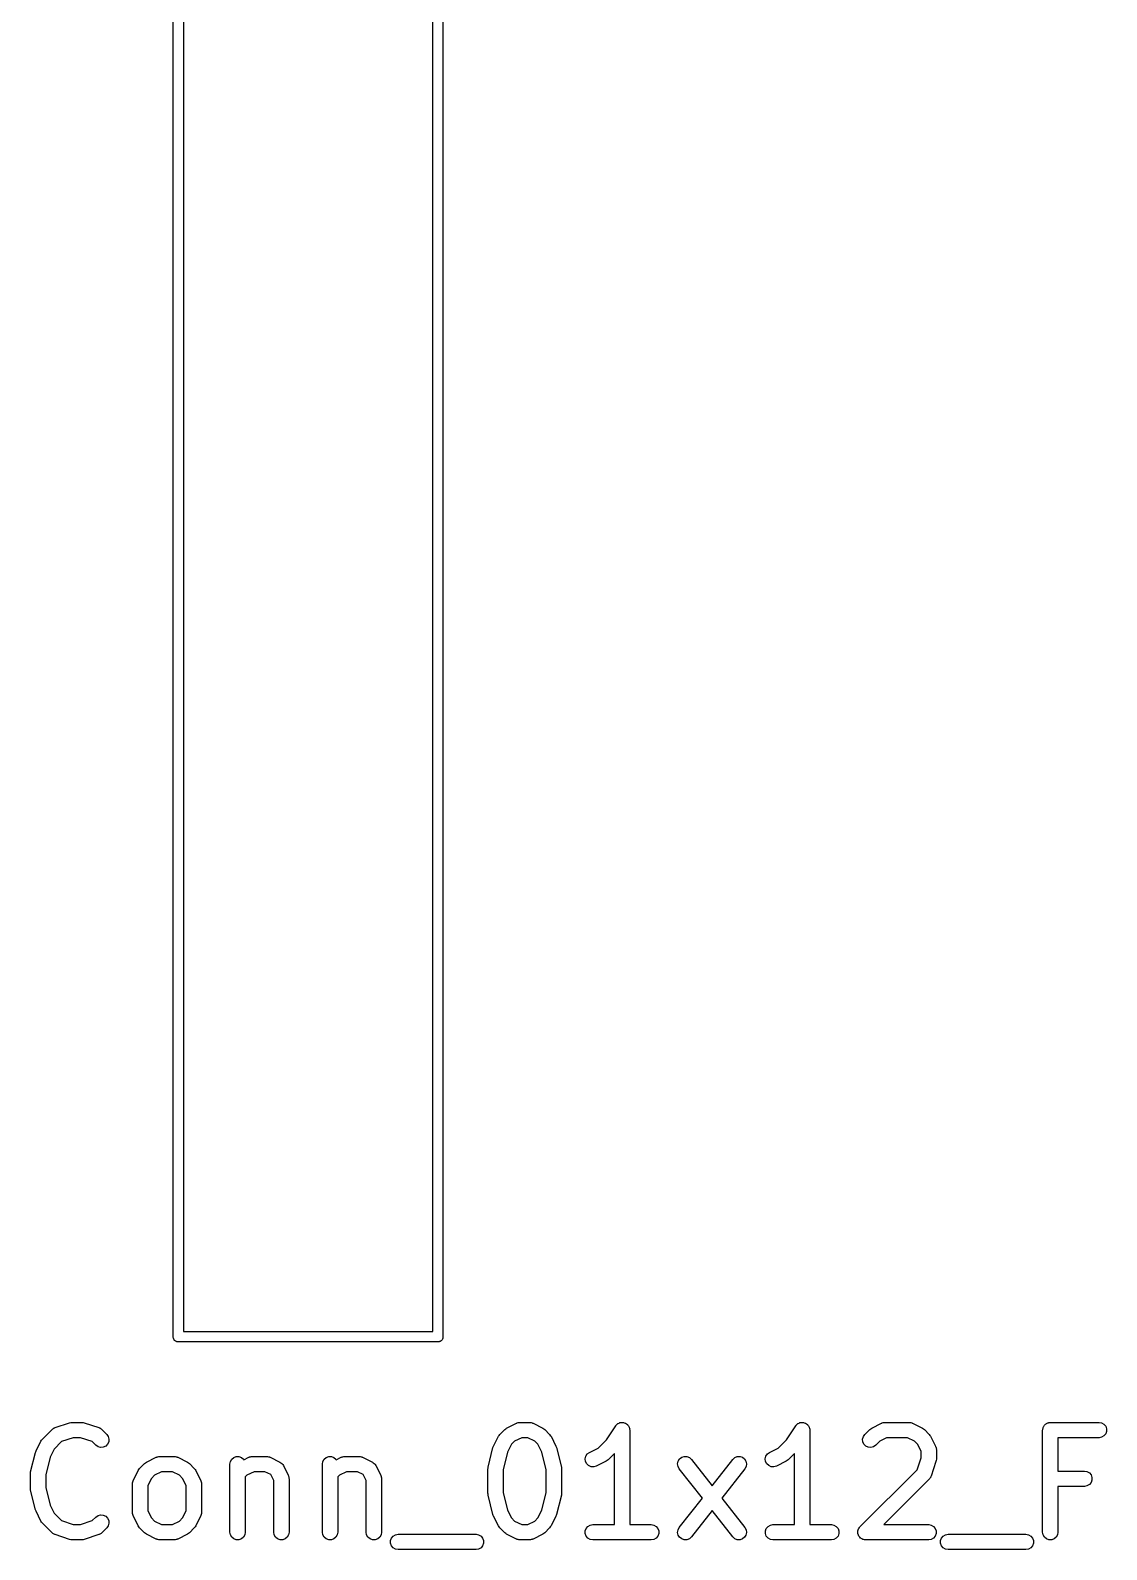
# Model space of a CAD drawing. Extents: x 136.3 to 186.3, y -96.8 to -46.7.
# Drawn here: x 138 to 148.53, y -96.76 to -81.9 of the extents above; entities that cross this region are included whole.
import ezdxf

# ---------------------------------------------------------------- set-up
doc = ezdxf.new("R2010")
doc.units = 0
doc.header["$MEASUREMENT"] = 0
doc.layers.add('BLACK', color=7, linetype='CONTINUOUS')

msp = doc.modelspace()

# ---------------------------------------------------------------- linework, layer by layer
at = {"layer": 'BLACK', "linetype": 'CONTINUOUS'}
for p, q in [((139.396, -94.6697), (139.396, -64.2073)), ((139.496, -64.2485), (139.496, -94.6285)), ((141.936, -94.6285), (141.936, -64.8542)), ((142.036, -64.8357), (142.036, -94.6873)), ((139.396, -94.6873), (139.396, -94.6697)), ((139.398, -94.6915), (139.396, -94.6873)), ((139.398, -94.6959), (139.398, -94.6915)), ((139.496, -94.6285), (141.936, -94.6285)), ((142.036, -94.6873), (142.034, -94.6915)), ((142.034, -94.6915), (142.034, -94.6959)), ((139.401, -94.6997), (139.398, -94.6959)), ((139.402, -94.7039), (139.401, -94.6997)), ((139.405, -94.7073), (139.402, -94.7039)), ((139.407, -94.7111), (139.405, -94.7073)), ((139.411, -94.714), (139.407, -94.7111)), ((139.413, -94.7174), (139.411, -94.714)), ((139.417, -94.7196), (139.413, -94.7174)), ((139.421, -94.7225), (139.417, -94.7196)), ((139.425, -94.724), (139.421, -94.7225)), ((139.429, -94.7262), (139.425, -94.724)), ((139.433, -94.727), (139.429, -94.7262)), ((139.437, -94.7285), (139.433, -94.727)), ((141.995, -94.7285), (139.437, -94.7285)), ((141.999, -94.727), (141.995, -94.7285)), ((142.003, -94.7262), (141.999, -94.727)), ((142.007, -94.724), (142.003, -94.7262)), ((142.011, -94.7225), (142.007, -94.724)), ((142.015, -94.7196), (142.011, -94.7225)), ((142.019, -94.7174), (142.015, -94.7196)), ((142.021, -94.714), (142.019, -94.7174)), ((142.025, -94.7111), (142.021, -94.714)), ((142.027, -94.7073), (142.025, -94.7111)), ((142.03, -94.7039), (142.027, -94.7073)), ((142.031, -94.6997), (142.03, -94.7039)), ((142.034, -94.6959), (142.031, -94.6997)), ((138.211, -95.586), (138.215, -95.5835)), ((138.215, -95.5835), (138.218, -95.5803)), ((138.218, -95.5803), (138.225, -95.5761)), ((138.225, -95.5761), (138.233, -95.571)), ((138.233, -95.571), (138.237, -95.5699)), ((138.237, -95.5699), (138.24, -95.5678)), ((138.24, -95.5678), (138.383, -95.5202)), ((138.383, -95.5202), (138.395, -95.5185)), ((138.395, -95.5185), (138.407, -95.5164)), ((138.407, -95.5164), (138.502, -95.5164)), ((138.502, -95.5164), (138.514, -95.5185)), ((138.514, -95.5185), (138.526, -95.5202)), ((138.526, -95.5202), (138.669, -95.5678)), ((138.669, -95.5678), (138.673, -95.5699)), ((138.673, -95.5699), (138.677, -95.571)), ((138.677, -95.571), (138.684, -95.5761)), ((138.684, -95.5761), (138.692, -95.5803)), ((138.692, -95.5803), (138.695, -95.5835)), ((138.695, -95.5835), (138.698, -95.586)), ((142.64, -95.586), (142.65, -95.5791)), ((142.65, -95.5791), (142.659, -95.5719)), ((142.659, -95.5719), (142.754, -95.5243)), ((142.754, -95.5243), (142.759, -95.5231)), ((142.759, -95.5231), (142.762, -95.5209)), ((142.762, -95.5209), (142.771, -95.5194)), ((142.771, -95.5194), (142.779, -95.5169)), ((142.779, -95.5169), (142.784, -95.5171)), ((142.784, -95.5171), (142.788, -95.5164)), ((142.788, -95.5164), (142.883, -95.5164)), ((142.883, -95.5164), (142.888, -95.5171)), ((142.888, -95.5171), (142.892, -95.5169)), ((142.892, -95.5169), (142.9, -95.5194)), ((142.9, -95.5194), (142.909, -95.5209)), ((142.909, -95.5209), (142.913, -95.5231)), ((142.913, -95.5231), (142.917, -95.5243)), ((142.917, -95.5243), (143.012, -95.5719)), ((143.012, -95.5719), (143.022, -95.5791)), ((143.022, -95.5791), (143.032, -95.586)), ((143.635, -95.6865), (143.726, -95.5498)), ((143.726, -95.5498), (143.728, -95.5468)), ((143.728, -95.5468), (143.731, -95.5432)), ((143.731, -95.5432), (143.737, -95.5374)), ((143.737, -95.5374), (143.744, -95.5309)), ((143.744, -95.5309), (143.747, -95.5291)), ((143.747, -95.5291), (143.751, -95.5264)), ((143.751, -95.5264), (143.759, -95.5234)), ((143.759, -95.5234), (143.767, -95.5194)), ((143.767, -95.5194), (143.771, -95.5189)), ((143.771, -95.5189), (143.775, -95.5175)), ((143.775, -95.5175), (143.784, -95.5175)), ((143.784, -95.5175), (143.793, -95.5165)), ((143.793, -95.5165), (143.797, -95.5175)), ((143.797, -95.5175), (143.801, -95.5175)), ((143.801, -95.5175), (143.809, -95.5206)), ((143.809, -95.5206), (143.818, -95.5227)), ((143.818, -95.5227), (143.822, -95.525)), ((143.822, -95.525), (143.826, -95.5264)), ((143.826, -95.5264), (143.832, -95.5322)), ((143.832, -95.5322), (143.84, -95.5371)), ((143.84, -95.5371), (143.842, -95.5405)), ((143.842, -95.5405), (143.845, -95.5432)), ((143.845, -95.5432), (143.85, -95.5509)), ((143.85, -95.5509), (143.855, -95.5581)), ((143.855, -95.5581), (143.856, -95.5621)), ((143.856, -95.5621), (143.858, -95.5657)), ((143.858, -95.5657), (143.86, -95.5745)), ((143.86, -95.5745), (143.863, -95.5831)), ((143.863, -95.5831), (143.862, -95.5873)), ((145.396, -95.6865), (145.488, -95.5498)), ((145.488, -95.5498), (145.49, -95.5468)), ((145.49, -95.5468), (145.492, -95.5432)), ((145.492, -95.5432), (145.499, -95.5374)), ((145.499, -95.5374), (145.506, -95.5309)), ((145.506, -95.5309), (145.509, -95.5291)), ((145.509, -95.5291), (145.512, -95.5264)), ((145.512, -95.5264), (145.521, -95.5234)), ((145.521, -95.5234), (145.529, -95.5194)), ((145.529, -95.5194), (145.533, -95.5189)), ((145.533, -95.5189), (145.537, -95.5175)), ((145.537, -95.5175), (145.546, -95.5175)), ((145.546, -95.5175), (145.555, -95.5165)), ((145.555, -95.5165), (145.559, -95.5175)), ((145.559, -95.5175), (145.563, -95.5175)), ((145.563, -95.5175), (145.571, -95.5206)), ((145.571, -95.5206), (145.58, -95.5227)), ((145.58, -95.5227), (145.584, -95.525)), ((145.584, -95.525), (145.587, -95.5264)), ((145.587, -95.5264), (145.594, -95.5322)), ((145.594, -95.5322), (145.602, -95.5371)), ((145.602, -95.5371), (145.604, -95.5405)), ((145.604, -95.5405), (145.607, -95.5432)), ((145.607, -95.5432), (145.612, -95.5509)), ((145.612, -95.5509), (145.617, -95.5581)), ((145.617, -95.5581), (145.618, -95.5621)), ((145.618, -95.5621), (145.62, -95.5657)), ((145.62, -95.5657), (145.622, -95.5745)), ((145.622, -95.5745), (145.624, -95.5831)), ((145.624, -95.5831), (145.624, -95.5873)), ((146.211, -95.586), (146.221, -95.5791)), ((146.221, -95.5791), (146.231, -95.5719)), ((146.231, -95.5719), (146.326, -95.5243)), ((146.326, -95.5243), (146.33, -95.5231)), ((146.33, -95.5231), (146.334, -95.5209)), ((146.334, -95.5209), (146.342, -95.5194)), ((146.342, -95.5194), (146.351, -95.5169)), ((146.351, -95.5169), (146.355, -95.5171)), ((146.355, -95.5171), (146.359, -95.5164)), ((146.359, -95.5164), (146.598, -95.5164)), ((146.598, -95.5164), (146.602, -95.5171)), ((146.602, -95.5171), (146.606, -95.5169)), ((146.606, -95.5169), (146.615, -95.5194)), ((146.615, -95.5194), (146.623, -95.5209)), ((146.623, -95.5209), (146.627, -95.5231)), ((146.627, -95.5231), (146.631, -95.5243)), ((146.631, -95.5243), (146.726, -95.5719)), ((146.726, -95.5719), (146.736, -95.5791)), ((146.736, -95.5791), (146.746, -95.586)), ((147.903, -95.5914), (147.905, -95.5849)), ((147.905, -95.5784), (147.907, -95.5722)), ((147.905, -95.5849), (147.905, -95.5784)), ((147.907, -95.5722), (147.908, -95.5657)), ((147.908, -95.5657), (147.911, -95.56)), ((147.911, -95.56), (147.914, -95.5539)), ((147.914, -95.5539), (147.918, -95.5489)), ((147.918, -95.5489), (147.921, -95.5432)), ((147.921, -95.5432), (147.926, -95.539)), ((147.926, -95.539), (147.93, -95.5339)), ((147.93, -95.5339), (147.936, -95.5306)), ((147.936, -95.5306), (147.941, -95.5264)), ((147.941, -95.5264), (147.947, -95.5242)), ((147.947, -95.5242), (147.953, -95.5209)), ((147.953, -95.5209), (147.959, -95.5198)), ((147.959, -95.5198), (147.965, -95.5175)), ((147.965, -95.5175), (147.972, -95.5175)), ((147.972, -95.5175), (147.978, -95.5164)), ((147.978, -95.5164), (148.455, -95.5164)), ((148.455, -95.5164), (148.48, -95.5209)), ((148.48, -95.5209), (148.503, -95.5339)), ((148.503, -95.5339), (148.52, -95.5539)), ((148.52, -95.5539), (148.529, -95.5784)), ((148.529, -95.5784), (148.529, -95.6044)), ((138.054, -95.7959), (138.102, -95.7007)), ((138.102, -95.7007), (138.109, -95.691)), ((138.109, -95.691), (138.116, -95.6812)), ((138.116, -95.6812), (138.211, -95.586)), ((138.305, -95.7046), (138.231, -95.7787)), ((138.419, -95.6664), (138.305, -95.7046)), ((138.49, -95.6664), (138.419, -95.6664)), ((138.605, -95.7046), (138.49, -95.6664)), ((138.64, -95.7397), (138.605, -95.7046)), ((138.698, -95.586), (138.746, -95.6336)), ((138.754, -95.7296), (138.736, -95.7481)), ((138.746, -95.6336), (138.761, -95.6549)), ((138.765, -95.706), (138.754, -95.7296)), ((138.761, -95.6549), (138.767, -95.6801)), ((138.767, -95.6801), (138.765, -95.706)), ((142.53, -95.7483), (142.578, -95.6531)), ((142.578, -95.6531), (142.585, -95.6434)), ((142.585, -95.6434), (142.592, -95.6336)), ((142.592, -95.6336), (142.64, -95.586)), ((142.707, -95.731), (142.668, -95.808)), ((142.737, -95.7006), (142.707, -95.731)), ((142.806, -95.6664), (142.737, -95.7006)), ((142.866, -95.6664), (142.806, -95.6664)), ((142.934, -95.7006), (142.866, -95.6664)), ((142.964, -95.731), (142.934, -95.7006)), ((143.003, -95.808), (142.964, -95.731)), ((143.032, -95.586), (143.079, -95.6336)), ((143.079, -95.6336), (143.086, -95.6434)), ((143.086, -95.6434), (143.093, -95.6531)), ((143.093, -95.6531), (143.141, -95.7483)), ((143.553, -95.7678), (143.635, -95.6865)), ((143.862, -95.5873), (143.863, -95.5914)), ((143.863, -95.5914), (143.863, -96.5164)), ((145.315, -95.7678), (145.396, -95.6865)), ((145.624, -95.5873), (145.625, -95.5914)), ((145.625, -95.5914), (145.625, -96.5164)), ((146.142, -95.6801), (146.149, -95.6549)), ((146.144, -95.706), (146.142, -95.6801)), ((146.155, -95.7296), (146.144, -95.706)), ((146.149, -95.6549), (146.164, -95.6336)), ((146.174, -95.7481), (146.155, -95.7296)), ((146.164, -95.6336), (146.211, -95.586)), ((146.309, -95.7006), (146.27, -95.7397)), ((146.377, -95.6664), (146.309, -95.7006)), ((146.58, -95.6664), (146.377, -95.6664)), ((146.648, -95.7006), (146.58, -95.6664)), ((146.679, -95.731), (146.648, -95.7006)), ((146.713, -95.7996), (146.679, -95.731)), ((146.746, -95.586), (146.793, -95.6336)), ((146.793, -95.6336), (146.8, -95.6434)), ((146.8, -95.6434), (146.807, -95.6531)), ((146.807, -95.6531), (146.855, -95.7483)), ((147.903, -96.5914), (147.903, -95.5914)), ((148.455, -95.6664), (148.053, -95.6664)), ((148.053, -95.6664), (148.053, -95.9926)), ((148.48, -95.6619), (148.455, -95.6664)), ((148.503, -95.6488), (148.48, -95.6619)), ((148.52, -95.6289), (148.503, -95.6488)), ((148.529, -95.6044), (148.52, -95.6289)), ((138.001, -96.0018), (138.049, -95.8113)), ((138.049, -95.8113), (138.052, -95.8038)), ((138.052, -95.8038), (138.054, -95.7959)), ((138.192, -95.8557), (138.149, -96.0292)), ((138.231, -95.7787), (138.192, -95.8557)), ((138.661, -95.7546), (138.64, -95.7397)), ((138.686, -95.7613), (138.661, -95.7546)), ((138.712, -95.7591), (138.686, -95.7613)), ((138.736, -95.7481), (138.712, -95.7591)), ((139.135, -95.9053), (139.231, -95.8576)), ((139.231, -95.8576), (139.235, -95.8564)), ((139.235, -95.8564), (139.239, -95.8542)), ((139.239, -95.8542), (139.247, -95.8527)), ((139.247, -95.8527), (139.256, -95.8502)), ((139.256, -95.8502), (139.26, -95.8505)), ((139.26, -95.8505), (139.264, -95.8497)), ((139.264, -95.8497), (139.407, -95.8497)), ((139.407, -95.8497), (139.411, -95.8505)), ((139.411, -95.8505), (139.416, -95.8502)), ((139.416, -95.8502), (139.424, -95.8527)), ((139.424, -95.8527), (139.433, -95.8542)), ((139.433, -95.8542), (139.436, -95.8564)), ((139.436, -95.8564), (139.441, -95.8576)), ((139.441, -95.8576), (139.536, -95.9053)), ((139.956, -95.8991), (139.969, -95.8765)), ((139.969, -95.8765), (139.989, -95.8598)), ((139.989, -95.8598), (140.013, -95.8509)), ((140.013, -95.8509), (140.039, -95.8509)), ((140.039, -95.8509), (140.064, -95.8598)), ((140.064, -95.8598), (140.084, -95.8765)), ((140.084, -95.8765), (140.087, -95.882)), ((140.087, -95.882), (140.135, -95.8576)), ((140.135, -95.8576), (140.14, -95.8564)), ((140.14, -95.8564), (140.143, -95.8542)), ((140.143, -95.8542), (140.152, -95.8527)), ((140.152, -95.8527), (140.16, -95.8502)), ((140.16, -95.8502), (140.165, -95.8505)), ((140.165, -95.8505), (140.169, -95.8497)), ((140.169, -95.8497), (140.312, -95.8497)), ((140.312, -95.8497), (140.316, -95.8505)), ((140.316, -95.8505), (140.32, -95.8502)), ((140.32, -95.8502), (140.329, -95.8527)), ((140.329, -95.8527), (140.337, -95.8542)), ((140.337, -95.8542), (140.341, -95.8564)), ((140.341, -95.8564), (140.345, -95.8576)), ((140.345, -95.8576), (140.441, -95.9053)), ((140.86, -95.8991), (140.873, -95.8765)), ((140.873, -95.8765), (140.893, -95.8598)), ((140.893, -95.8598), (140.918, -95.8509)), ((140.918, -95.8509), (140.944, -95.8509)), ((140.944, -95.8509), (140.968, -95.8598)), ((140.968, -95.8598), (140.988, -95.8765)), ((140.988, -95.8765), (140.991, -95.882)), ((140.991, -95.882), (141.04, -95.8576)), ((141.04, -95.8576), (141.044, -95.8564)), ((141.044, -95.8564), (141.048, -95.8542)), ((141.048, -95.8542), (141.057, -95.8527)), ((141.057, -95.8527), (141.065, -95.8502)), ((141.065, -95.8502), (141.069, -95.8505)), ((141.069, -95.8505), (141.074, -95.8497)), ((141.074, -95.8497), (141.217, -95.8497)), ((141.217, -95.8497), (141.221, -95.8505)), ((141.221, -95.8505), (141.225, -95.8502)), ((141.225, -95.8502), (141.234, -95.8527)), ((141.234, -95.8527), (141.242, -95.8542)), ((141.242, -95.8542), (141.246, -95.8564)), ((141.246, -95.8564), (141.25, -95.8576)), ((141.25, -95.8576), (141.345, -95.9053)), ((142.477, -95.9541), (142.525, -95.7637)), ((142.525, -95.7637), (142.528, -95.7562)), ((142.528, -95.7562), (142.53, -95.7483)), ((142.668, -95.808), (142.625, -95.9816)), ((143.046, -95.9816), (143.003, -95.808)), ((143.141, -95.7483), (143.143, -95.7562)), ((143.143, -95.7562), (143.146, -95.7637)), ((143.146, -95.7637), (143.194, -95.9541)), ((143.427, -95.8726), (143.433, -95.8473)), ((143.43, -95.8985), (143.427, -95.8726)), ((143.433, -95.8473), (143.448, -95.8255)), ((143.448, -95.8255), (143.469, -95.81)), ((143.469, -95.81), (143.553, -95.7678)), ((143.651, -95.8825), (143.641, -95.8894)), ((143.713, -95.8201), (143.651, -95.8825)), ((143.713, -96.5164), (143.713, -95.8201)), ((144.337, -95.8968), (144.351, -95.8747)), ((144.351, -95.8747), (144.372, -95.8586)), ((144.372, -95.8586), (144.396, -95.8505)), ((144.396, -95.8505), (144.422, -95.8513)), ((144.422, -95.8513), (144.447, -95.861)), ((144.447, -95.861), (144.466, -95.8784)), ((144.466, -95.8784), (144.669, -96.1367)), ((144.669, -96.1367), (144.872, -95.8784)), ((144.872, -95.8784), (144.891, -95.861)), ((144.891, -95.861), (144.915, -95.8513)), ((144.915, -95.8513), (144.942, -95.8505)), ((144.942, -95.8505), (144.966, -95.8586)), ((144.966, -95.8586), (144.987, -95.8747)), ((144.987, -95.8747), (145, -95.8968)), ((145.189, -95.8726), (145.195, -95.8473)), ((145.192, -95.8985), (145.189, -95.8726)), ((145.195, -95.8473), (145.21, -95.8255)), ((145.21, -95.8255), (145.231, -95.81)), ((145.231, -95.81), (145.315, -95.7678)), ((145.412, -95.8825), (145.403, -95.8894)), ((145.475, -95.8201), (145.412, -95.8825)), ((145.475, -96.5164), (145.475, -95.8201)), ((146.197, -95.7591), (146.174, -95.7481)), ((146.223, -95.7613), (146.197, -95.7591)), ((146.248, -95.7546), (146.223, -95.7613)), ((146.27, -95.7397), (146.248, -95.7546)), ((146.675, -95.9794), (146.713, -95.8649)), ((146.713, -95.8649), (146.713, -95.7996)), ((146.855, -95.7483), (146.856, -95.7525)), ((146.856, -95.7525), (146.858, -95.7562)), ((146.858, -95.7562), (146.86, -95.7649)), ((146.86, -95.7649), (146.863, -95.7733)), ((146.863, -95.8771), (146.861, -95.8889)), ((146.863, -95.7733), (146.862, -95.7776)), ((146.862, -95.7776), (146.863, -95.7819)), ((146.863, -95.7819), (146.863, -95.8771)), ((137.999, -96.02), (138, -96.0109)), ((137.999, -96.1628), (137.999, -96.02)), ((138, -96.0109), (138.001, -96.0018)), ((138.149, -96.0292), (138.149, -96.1536)), ((139.007, -96.0816), (139.054, -95.9864)), ((139.054, -95.9864), (139.061, -95.9768)), ((139.061, -95.9768), (139.068, -95.9669)), ((139.068, -95.9669), (139.116, -95.9193)), ((139.116, -95.9193), (139.126, -95.9124)), ((139.126, -95.9124), (139.135, -95.9053)), ((139.282, -95.9997), (139.213, -96.034)), ((139.389, -95.9997), (139.282, -95.9997)), ((139.458, -96.034), (139.389, -95.9997)), ((139.536, -95.9053), (139.546, -95.9124)), ((139.546, -95.9124), (139.555, -95.9193)), ((139.555, -95.9193), (139.603, -95.9669)), ((139.603, -95.9669), (139.61, -95.9768)), ((139.61, -95.9768), (139.617, -95.9864)), ((139.617, -95.9864), (139.665, -96.0816)), ((139.951, -95.9247), (139.956, -95.8991)), ((139.951, -96.5914), (139.951, -95.9247)), ((140.187, -95.9997), (140.118, -96.034)), ((140.294, -95.9997), (140.187, -95.9997)), ((140.351, -96.0282), (140.294, -95.9997)), ((140.38, -96.0853), (140.351, -96.0282)), ((140.441, -95.9053), (140.449, -95.9118)), ((140.449, -95.9118), (140.459, -95.9179)), ((140.459, -95.9179), (140.46, -95.9195)), ((140.46, -95.9195), (140.462, -95.9208)), ((140.462, -95.9208), (140.468, -95.93)), ((140.468, -95.93), (140.474, -95.9388)), ((140.474, -95.9388), (140.522, -96.034)), ((140.856, -95.9247), (140.86, -95.8991)), ((140.856, -96.5914), (140.856, -95.9247)), ((141.091, -95.9997), (141.023, -96.034)), ((141.199, -95.9997), (141.091, -95.9997)), ((141.256, -96.0282), (141.199, -95.9997)), ((141.284, -96.0853), (141.256, -96.0282)), ((141.345, -95.9053), (141.354, -95.9118)), ((141.354, -95.9118), (141.363, -95.9179)), ((141.363, -95.9179), (141.365, -95.9195)), ((141.365, -95.9195), (141.366, -95.9208)), ((141.366, -95.9208), (141.372, -95.93)), ((141.372, -95.93), (141.379, -95.9388)), ((141.379, -95.9388), (141.427, -96.034)), ((142.475, -95.9723), (142.477, -95.9633)), ((142.475, -96.2104), (142.475, -95.9723)), ((142.477, -95.9633), (142.477, -95.9541)), ((142.625, -95.9816), (142.625, -96.2012)), ((143.046, -96.2012), (143.046, -95.9816)), ((143.194, -95.9541), (143.195, -95.9633)), ((143.195, -95.9633), (143.196, -95.9723)), ((143.196, -95.9723), (143.196, -96.2104)), ((143.442, -95.9218), (143.43, -95.8985)), ((143.461, -95.9397), (143.442, -95.9218)), ((143.485, -95.95), (143.461, -95.9397)), ((143.511, -95.9516), (143.485, -95.95)), ((143.536, -95.9442), (143.511, -95.9516)), ((143.631, -95.8966), (143.536, -95.9442)), ((143.641, -95.8894), (143.631, -95.8966)), ((144.332, -95.9223), (144.337, -95.8968)), ((144.336, -95.9481), (144.332, -95.9223)), ((144.348, -95.9711), (144.336, -95.9481)), ((144.574, -96.258), (144.348, -95.9711)), ((144.99, -95.9711), (144.764, -96.258)), ((145.002, -95.9481), (144.99, -95.9711)), ((145, -95.8968), (145.006, -95.9223)), ((145.006, -95.9223), (145.002, -95.9481)), ((145.204, -95.9218), (145.192, -95.8985)), ((145.223, -95.9397), (145.204, -95.9218)), ((145.247, -95.95), (145.223, -95.9397)), ((145.273, -95.9516), (145.247, -95.95)), ((145.298, -95.9442), (145.273, -95.9516)), ((145.393, -95.8966), (145.298, -95.9442)), ((145.403, -95.8894), (145.393, -95.8966)), ((146.116, -96.5383), (146.675, -95.9794)), ((146.859, -95.9008), (146.812, -96.0437)), ((146.861, -95.8889), (146.859, -95.9008)), ((148.053, -95.9926), (148.312, -95.9926)), ((148.312, -95.9926), (148.337, -95.9971)), ((148.337, -95.9971), (148.36, -96.0101)), ((148.36, -96.0101), (148.377, -96.0301)), ((148.377, -96.0301), (148.386, -96.0545)), ((138, -96.1718), (137.999, -96.1628)), ((138.001, -96.181), (138, -96.1718)), ((138.149, -96.1536), (138.192, -96.3271)), ((138.999, -96.1066), (139.002, -96.0982)), ((138.999, -96.1109), (138.999, -96.1066)), ((138.999, -96.1152), (138.999, -96.1109)), ((138.999, -96.4009), (138.999, -96.1152)), ((139.002, -96.0982), (139.003, -96.0895)), ((139.003, -96.0895), (139.005, -96.0858)), ((139.005, -96.0858), (139.007, -96.0816)), ((139.183, -96.0644), (139.149, -96.1329)), ((139.149, -96.1329), (139.149, -96.3832)), ((139.213, -96.034), (139.183, -96.0644)), ((139.488, -96.0644), (139.458, -96.034)), ((139.523, -96.1329), (139.488, -96.0644)), ((139.523, -96.3832), (139.523, -96.1329)), ((139.665, -96.0816), (139.666, -96.0858)), ((139.666, -96.0858), (139.668, -96.0895)), ((139.668, -96.0895), (139.67, -96.0982)), ((139.67, -96.0982), (139.672, -96.1066)), ((139.672, -96.1066), (139.672, -96.1109)), ((139.672, -96.1109), (139.673, -96.1152)), ((139.673, -96.1152), (139.673, -96.4009)), ((140.118, -96.034), (140.101, -96.051)), ((140.101, -96.051), (140.101, -96.5914)), ((140.38, -96.5914), (140.38, -96.0853)), ((140.522, -96.034), (140.523, -96.0382)), ((140.523, -96.0382), (140.525, -96.0419)), ((140.525, -96.0419), (140.527, -96.0506)), ((140.527, -96.0506), (140.529, -96.059)), ((140.529, -96.059), (140.529, -96.0633)), ((140.529, -96.0633), (140.53, -96.0676)), ((140.53, -96.0676), (140.53, -96.5914)), ((141.023, -96.034), (141.006, -96.051)), ((141.006, -96.051), (141.006, -96.5914)), ((141.284, -96.5914), (141.284, -96.0853)), ((141.427, -96.034), (141.428, -96.0382)), ((141.428, -96.0382), (141.43, -96.0419)), ((141.43, -96.0419), (141.431, -96.0506)), ((141.431, -96.0506), (141.434, -96.059)), ((141.434, -96.059), (141.434, -96.0633)), ((141.434, -96.0633), (141.434, -96.0676)), ((141.434, -96.0676), (141.434, -96.5914)), ((146.793, -96.073), (146.35, -96.5164)), ((146.796, -96.0694), (146.793, -96.073)), ((146.799, -96.0666), (146.796, -96.0694)), ((146.803, -96.0588), (146.799, -96.0666)), ((146.808, -96.0516), (146.803, -96.0588)), ((146.809, -96.0475), (146.808, -96.0516)), ((146.812, -96.0437), (146.809, -96.0475)), ((148.312, -96.1426), (148.053, -96.1426)), ((148.053, -96.1426), (148.053, -96.5914)), ((148.337, -96.138), (148.312, -96.1426)), ((148.36, -96.125), (148.337, -96.138)), ((148.377, -96.1051), (148.36, -96.125)), ((148.386, -96.0806), (148.377, -96.1051)), ((148.386, -96.0545), (148.386, -96.0806)), ((138.049, -96.3715), (138.001, -96.181)), ((138.192, -96.3271), (138.231, -96.4041)), ((142.477, -96.2195), (142.475, -96.2104)), ((142.477, -96.2286), (142.477, -96.2195)), ((142.525, -96.4191), (142.477, -96.2286)), ((142.625, -96.2012), (142.668, -96.3747)), ((143.003, -96.3747), (143.046, -96.2012)), ((143.194, -96.2286), (143.146, -96.4191)), ((143.195, -96.2195), (143.194, -96.2286)), ((143.196, -96.2104), (143.195, -96.2195)), ((144.348, -96.545), (144.574, -96.258)), ((144.764, -96.258), (144.99, -96.545)), ((138.052, -96.379), (138.049, -96.3715)), ((138.054, -96.3868), (138.052, -96.379)), ((138.102, -96.4821), (138.054, -96.3868)), ((138.231, -96.4041), (138.305, -96.4782)), ((138.605, -96.4782), (138.64, -96.4431)), ((138.64, -96.4431), (138.661, -96.4282)), ((138.661, -96.4282), (138.686, -96.4214)), ((138.686, -96.4214), (138.712, -96.4237)), ((138.712, -96.4237), (138.736, -96.4347)), ((138.736, -96.4347), (138.754, -96.4531)), ((138.754, -96.4531), (138.765, -96.4767)), ((138.765, -96.4767), (138.767, -96.5027)), ((138.999, -96.4052), (138.999, -96.4009)), ((138.999, -96.4095), (138.999, -96.4052)), ((139.002, -96.4179), (138.999, -96.4095)), ((139.003, -96.4266), (139.002, -96.4179)), ((139.005, -96.4303), (139.003, -96.4266)), ((139.007, -96.4344), (139.005, -96.4303)), ((139.054, -96.5297), (139.007, -96.4344)), ((139.149, -96.3832), (139.183, -96.4517)), ((139.183, -96.4517), (139.213, -96.4821)), ((139.458, -96.4821), (139.488, -96.4517)), ((139.488, -96.4517), (139.523, -96.3832)), ((139.665, -96.4344), (139.617, -96.5297)), ((139.666, -96.4303), (139.665, -96.4344)), ((139.668, -96.4266), (139.666, -96.4303)), ((139.67, -96.4179), (139.668, -96.4266)), ((139.672, -96.4095), (139.67, -96.4179)), ((139.673, -96.4009), (139.672, -96.4052)), ((139.672, -96.4052), (139.672, -96.4095)), ((142.528, -96.4266), (142.525, -96.4191)), ((142.53, -96.4344), (142.528, -96.4266)), ((142.578, -96.5297), (142.53, -96.4344)), ((142.668, -96.3747), (142.707, -96.4517)), ((142.707, -96.4517), (142.737, -96.4821)), ((142.934, -96.4821), (142.964, -96.4517)), ((142.964, -96.4517), (143.003, -96.3747)), ((143.141, -96.4344), (143.093, -96.5297)), ((143.143, -96.4266), (143.141, -96.4344)), ((143.146, -96.4191), (143.143, -96.4266)), ((144.669, -96.3794), (144.466, -96.6377)), ((144.872, -96.6377), (144.669, -96.3794)), ((138.109, -96.4917), (138.102, -96.4821)), ((138.116, -96.5016), (138.109, -96.4917)), ((138.211, -96.5968), (138.116, -96.5016)), ((138.215, -96.5993), (138.211, -96.5968)), ((138.218, -96.6025), (138.215, -96.5993)), ((138.225, -96.6067), (138.218, -96.6025)), ((138.233, -96.6117), (138.225, -96.6067)), ((138.237, -96.6129), (138.233, -96.6117)), ((138.24, -96.6149), (138.237, -96.6129)), ((138.383, -96.6625), (138.24, -96.6149)), ((138.305, -96.4782), (138.419, -96.5164)), ((138.419, -96.5164), (138.49, -96.5164)), ((138.49, -96.5164), (138.605, -96.4782)), ((138.669, -96.6149), (138.526, -96.6625)), ((138.673, -96.6129), (138.669, -96.6149)), ((138.677, -96.6117), (138.673, -96.6129)), ((138.684, -96.6067), (138.677, -96.6117)), ((138.692, -96.6025), (138.684, -96.6067)), ((138.695, -96.5993), (138.692, -96.6025)), ((138.698, -96.5968), (138.695, -96.5993)), ((138.746, -96.5492), (138.698, -96.5968)), ((138.761, -96.5278), (138.746, -96.5492)), ((138.767, -96.5027), (138.761, -96.5278)), ((139.061, -96.5393), (139.054, -96.5297)), ((139.068, -96.5492), (139.061, -96.5393)), ((139.116, -96.5968), (139.068, -96.5492)), ((139.126, -96.6037), (139.116, -96.5968)), ((139.135, -96.6108), (139.126, -96.6037)), ((139.231, -96.6585), (139.135, -96.6108)), ((139.213, -96.4821), (139.282, -96.5164)), ((139.282, -96.5164), (139.389, -96.5164)), ((139.389, -96.5164), (139.458, -96.4821)), ((139.536, -96.6108), (139.441, -96.6585)), ((139.546, -96.6037), (139.536, -96.6108)), ((139.555, -96.5968), (139.546, -96.6037)), ((139.603, -96.5492), (139.555, -96.5968)), ((139.61, -96.5393), (139.603, -96.5492)), ((139.617, -96.5297), (139.61, -96.5393)), ((139.956, -96.617), (139.951, -96.5914)), ((139.969, -96.6396), (139.956, -96.617)), ((140.097, -96.617), (140.084, -96.6396)), ((140.101, -96.5914), (140.097, -96.617)), ((140.384, -96.617), (140.38, -96.5914)), ((140.397, -96.6396), (140.384, -96.617)), ((140.525, -96.617), (140.512, -96.6396)), ((140.53, -96.5914), (140.525, -96.617)), ((140.86, -96.617), (140.856, -96.5914)), ((140.873, -96.6396), (140.86, -96.617)), ((141.001, -96.617), (140.988, -96.6396)), ((141.006, -96.5914), (141.001, -96.617)), ((141.289, -96.617), (141.284, -96.5914)), ((141.302, -96.6396), (141.289, -96.617)), ((141.43, -96.617), (141.417, -96.6396)), ((141.434, -96.5914), (141.43, -96.617)), ((141.549, -96.6292), (141.572, -96.6161)), ((141.572, -96.6161), (141.598, -96.6116)), ((141.598, -96.6116), (142.359, -96.6116)), ((142.359, -96.6116), (142.385, -96.6161)), ((142.385, -96.6161), (142.408, -96.6292)), ((142.585, -96.5393), (142.578, -96.5297)), ((142.592, -96.5492), (142.585, -96.5393)), ((142.64, -96.5968), (142.592, -96.5492)), ((142.65, -96.6037), (142.64, -96.5968)), ((142.659, -96.6108), (142.65, -96.6037)), ((142.754, -96.6585), (142.659, -96.6108)), ((142.737, -96.4821), (142.806, -96.5164)), ((142.806, -96.5164), (142.866, -96.5164)), ((142.866, -96.5164), (142.934, -96.4821)), ((143.012, -96.6108), (142.917, -96.6585)), ((143.022, -96.6037), (143.012, -96.6108)), ((143.032, -96.5968), (143.022, -96.6037)), ((143.079, -96.5492), (143.032, -96.5968)), ((143.086, -96.5393), (143.079, -96.5492)), ((143.093, -96.5297), (143.086, -96.5393)), ((143.428, -96.5784), (143.437, -96.5539)), ((143.428, -96.6044), (143.428, -96.5784)), ((143.437, -96.6289), (143.428, -96.6044)), ((143.437, -96.5539), (143.454, -96.5339)), ((143.454, -96.5339), (143.477, -96.5209)), ((143.477, -96.5209), (143.502, -96.5164)), ((143.502, -96.5164), (143.713, -96.5164)), ((143.863, -96.5164), (144.074, -96.5164)), ((144.074, -96.5164), (144.099, -96.5209)), ((144.099, -96.5209), (144.122, -96.5339)), ((144.122, -96.5339), (144.139, -96.5539)), ((144.139, -96.5539), (144.148, -96.5784)), ((144.148, -96.6044), (144.139, -96.6289)), ((144.148, -96.5784), (144.148, -96.6044)), ((144.332, -96.5938), (144.336, -96.568)), ((144.337, -96.6193), (144.332, -96.5938)), ((144.336, -96.568), (144.348, -96.545)), ((144.351, -96.6414), (144.337, -96.6193)), ((145, -96.6193), (144.987, -96.6414)), ((144.99, -96.545), (145.002, -96.568)), ((145.006, -96.5938), (145, -96.6193)), ((145.002, -96.568), (145.006, -96.5938)), ((145.19, -96.5784), (145.199, -96.5539)), ((145.19, -96.6044), (145.19, -96.5784)), ((145.199, -96.6289), (145.19, -96.6044)), ((145.199, -96.5539), (145.216, -96.5339)), ((145.216, -96.5339), (145.239, -96.5209)), ((145.239, -96.5209), (145.264, -96.5164)), ((145.264, -96.5164), (145.475, -96.5164)), ((145.625, -96.5164), (145.836, -96.5164)), ((145.836, -96.5164), (145.861, -96.5209)), ((145.861, -96.5209), (145.884, -96.5339)), ((145.884, -96.5339), (145.901, -96.5539)), ((145.901, -96.5539), (145.91, -96.5784)), ((145.91, -96.6044), (145.901, -96.6289)), ((145.91, -96.5784), (145.91, -96.6044)), ((146.094, -96.5848), (146.095, -96.5817)), ((146.095, -96.5946), (146.094, -96.5848)), ((146.095, -96.5784), (146.098, -96.5691)), ((146.095, -96.5817), (146.095, -96.5784)), ((146.095, -96.6044), (146.095, -96.5946)), ((146.096, -96.6075), (146.095, -96.6044)), ((146.097, -96.6108), (146.096, -96.6075)), ((146.101, -96.6197), (146.097, -96.6108)), ((146.098, -96.5691), (146.101, -96.5597)), ((146.101, -96.5597), (146.103, -96.557)), ((146.104, -96.6289), (146.101, -96.6197)), ((146.103, -96.557), (146.104, -96.5539)), ((146.104, -96.5539), (146.11, -96.5464)), ((146.11, -96.5464), (146.116, -96.5383)), ((146.35, -96.5164), (146.788, -96.5164)), ((146.788, -96.5164), (146.814, -96.5209)), ((146.814, -96.5209), (146.836, -96.5339)), ((146.836, -96.5339), (146.853, -96.5539)), ((146.853, -96.5539), (146.862, -96.5784)), ((146.862, -96.6044), (146.853, -96.6289)), ((146.862, -96.5784), (146.862, -96.6044)), ((146.93, -96.6292), (146.953, -96.6161)), ((146.953, -96.6161), (146.978, -96.6116)), ((146.978, -96.6116), (147.74, -96.6116)), ((147.74, -96.6116), (147.766, -96.6161)), ((147.766, -96.6161), (147.789, -96.6292)), ((147.908, -96.617), (147.903, -96.5914)), ((147.921, -96.6396), (147.908, -96.617)), ((148.049, -96.617), (148.036, -96.6396)), ((148.053, -96.5914), (148.049, -96.617)), ((138.395, -96.6643), (138.383, -96.6625)), ((138.407, -96.6664), (138.395, -96.6643)), ((138.502, -96.6664), (138.407, -96.6664)), ((138.514, -96.6643), (138.502, -96.6664)), ((138.526, -96.6625), (138.514, -96.6643)), ((139.235, -96.6597), (139.231, -96.6585)), ((139.239, -96.6619), (139.235, -96.6597)), ((139.247, -96.6634), (139.239, -96.6619)), ((139.256, -96.6659), (139.247, -96.6634)), ((139.26, -96.6656), (139.256, -96.6659)), ((139.264, -96.6664), (139.26, -96.6656)), ((139.407, -96.6664), (139.264, -96.6664)), ((139.411, -96.6656), (139.407, -96.6664)), ((139.416, -96.6659), (139.411, -96.6656)), ((139.424, -96.6634), (139.416, -96.6659)), ((139.433, -96.6619), (139.424, -96.6634)), ((139.436, -96.6597), (139.433, -96.6619)), ((139.441, -96.6585), (139.436, -96.6597)), ((139.989, -96.6563), (139.969, -96.6396)), ((140.013, -96.6652), (139.989, -96.6563)), ((140.039, -96.6652), (140.013, -96.6652)), ((140.064, -96.6563), (140.039, -96.6652)), ((140.084, -96.6396), (140.064, -96.6563)), ((140.417, -96.6563), (140.397, -96.6396)), ((140.442, -96.6652), (140.417, -96.6563)), ((140.468, -96.6652), (140.442, -96.6652)), ((140.492, -96.6563), (140.468, -96.6652)), ((140.512, -96.6396), (140.492, -96.6563)), ((140.893, -96.6563), (140.873, -96.6396)), ((140.918, -96.6652), (140.893, -96.6563)), ((140.944, -96.6652), (140.918, -96.6652)), ((140.968, -96.6563), (140.944, -96.6652)), ((140.988, -96.6396), (140.968, -96.6563)), ((141.322, -96.6563), (141.302, -96.6396)), ((141.346, -96.6652), (141.322, -96.6563)), ((141.372, -96.6652), (141.346, -96.6652)), ((141.397, -96.6563), (141.372, -96.6652)), ((141.417, -96.6396), (141.397, -96.6563)), ((141.524, -96.6736), (141.533, -96.6491)), ((141.524, -96.6996), (141.524, -96.6736)), ((141.533, -96.7241), (141.524, -96.6996)), ((141.533, -96.6491), (141.549, -96.6292)), ((141.549, -96.7441), (141.533, -96.7241)), ((141.572, -96.7571), (141.549, -96.7441)), ((141.598, -96.7616), (141.572, -96.7571)), ((142.359, -96.7616), (141.598, -96.7616)), ((142.385, -96.7571), (142.359, -96.7616)), ((142.408, -96.7441), (142.385, -96.7571)), ((142.408, -96.6292), (142.424, -96.6491)), ((142.424, -96.7241), (142.408, -96.7441)), ((142.424, -96.6491), (142.433, -96.6736)), ((142.433, -96.6996), (142.424, -96.7241)), ((142.433, -96.6736), (142.433, -96.6996)), ((142.759, -96.6597), (142.754, -96.6585)), ((142.762, -96.6619), (142.759, -96.6597)), ((142.771, -96.6634), (142.762, -96.6619)), ((142.779, -96.6659), (142.771, -96.6634)), ((142.784, -96.6656), (142.779, -96.6659)), ((142.788, -96.6664), (142.784, -96.6656)), ((142.883, -96.6664), (142.788, -96.6664)), ((142.888, -96.6656), (142.883, -96.6664)), ((142.892, -96.6659), (142.888, -96.6656)), ((142.9, -96.6634), (142.892, -96.6659)), ((142.909, -96.6619), (142.9, -96.6634)), ((142.913, -96.6597), (142.909, -96.6619)), ((142.917, -96.6585), (142.913, -96.6597)), ((143.454, -96.6488), (143.437, -96.6289)), ((143.477, -96.6619), (143.454, -96.6488)), ((143.502, -96.6664), (143.477, -96.6619)), ((144.074, -96.6664), (143.502, -96.6664)), ((144.099, -96.6619), (144.074, -96.6664)), ((144.122, -96.6488), (144.099, -96.6619)), ((144.139, -96.6289), (144.122, -96.6488)), ((144.372, -96.6575), (144.351, -96.6414)), ((144.396, -96.6656), (144.372, -96.6575)), ((144.422, -96.6648), (144.396, -96.6656)), ((144.447, -96.6551), (144.422, -96.6648)), ((144.466, -96.6377), (144.447, -96.6551)), ((144.891, -96.6551), (144.872, -96.6377)), ((144.915, -96.6648), (144.891, -96.6551)), ((144.942, -96.6656), (144.915, -96.6648)), ((144.966, -96.6575), (144.942, -96.6656)), ((144.987, -96.6414), (144.966, -96.6575)), ((145.216, -96.6488), (145.199, -96.6289)), ((145.239, -96.6619), (145.216, -96.6488)), ((145.264, -96.6664), (145.239, -96.6619)), ((145.836, -96.6664), (145.264, -96.6664)), ((145.861, -96.6619), (145.836, -96.6664)), ((145.884, -96.6488), (145.861, -96.6619)), ((145.901, -96.6289), (145.884, -96.6488)), ((146.106, -96.6314), (146.104, -96.6289)), ((146.108, -96.6344), (146.106, -96.6314)), ((146.114, -96.6413), (146.108, -96.6344)), ((146.121, -96.6488), (146.114, -96.6413)), ((146.124, -96.6505), (146.121, -96.6488)), ((146.126, -96.6528), (146.124, -96.6505)), ((146.135, -96.657), (146.126, -96.6528)), ((146.143, -96.6619), (146.135, -96.657)), ((146.147, -96.6624), (146.143, -96.6619)), ((146.15, -96.6638), (146.147, -96.6624)), ((146.159, -96.6647), (146.15, -96.6638)), ((146.169, -96.6664), (146.159, -96.6647)), ((146.788, -96.6664), (146.169, -96.6664)), ((146.814, -96.6619), (146.788, -96.6664)), ((146.836, -96.6488), (146.814, -96.6619)), ((146.853, -96.6289), (146.836, -96.6488)), ((146.905, -96.6736), (146.914, -96.6491)), ((146.905, -96.6996), (146.905, -96.6736)), ((146.914, -96.7241), (146.905, -96.6996)), ((146.914, -96.6491), (146.93, -96.6292)), ((146.93, -96.7441), (146.914, -96.7241)), ((146.953, -96.7571), (146.93, -96.7441)), ((146.978, -96.7616), (146.953, -96.7571)), ((147.74, -96.7616), (146.978, -96.7616)), ((147.766, -96.7571), (147.74, -96.7616)), ((147.789, -96.7441), (147.766, -96.7571)), ((147.789, -96.6292), (147.805, -96.6491)), ((147.805, -96.7241), (147.789, -96.7441)), ((147.805, -96.6491), (147.814, -96.6736)), ((147.814, -96.6996), (147.805, -96.7241)), ((147.814, -96.6736), (147.814, -96.6996)), ((147.941, -96.6563), (147.921, -96.6396)), ((147.965, -96.6652), (147.941, -96.6563)), ((147.992, -96.6652), (147.965, -96.6652)), ((148.016, -96.6563), (147.992, -96.6652)), ((148.036, -96.6396), (148.016, -96.6563))]:
    msp.add_line(p, q, dxfattribs=at)

doc.saveas('drawing.dxf')
